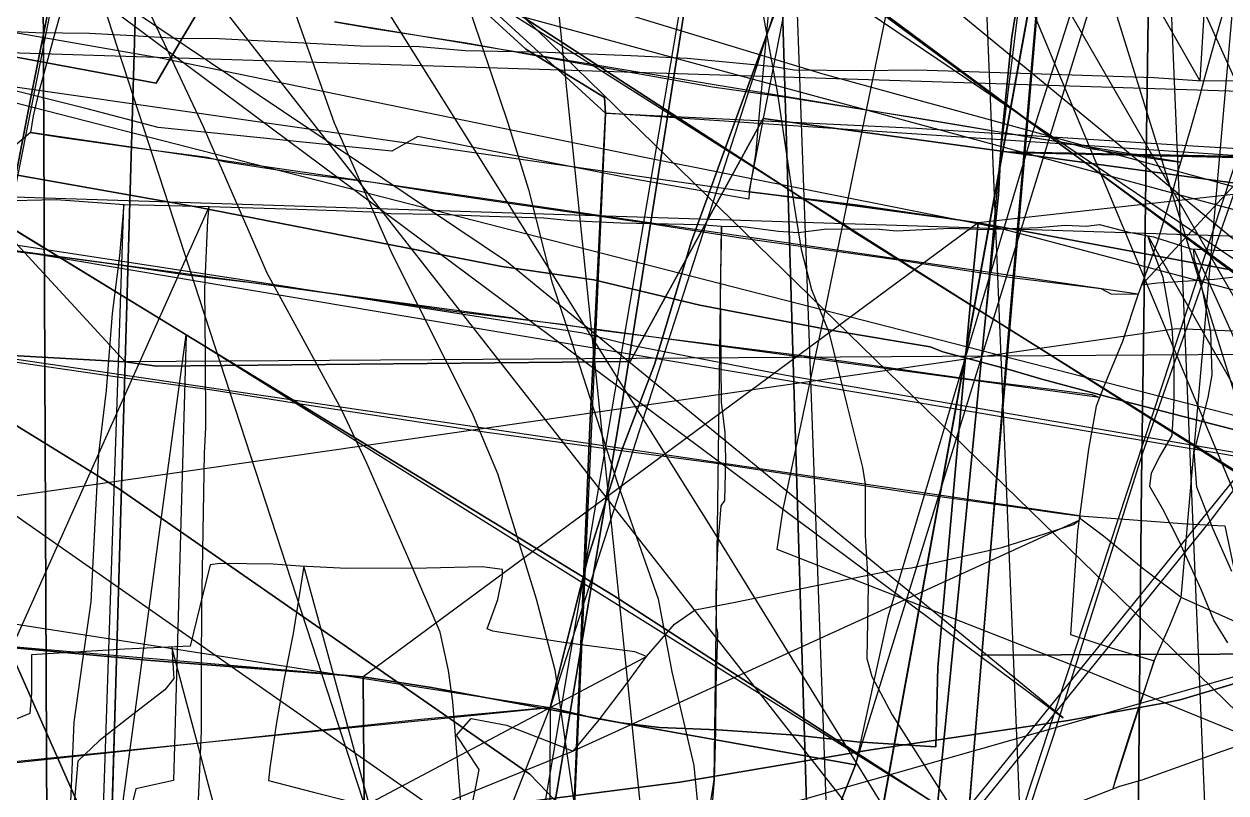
# Model space of a CAD drawing. Extents: x -6790 to 12600, y -1098 to 2171.
# Drawn here: x 160.3 to 227.5, y 447.1 to 490.1 of the extents above; entities that cross this region are included whole.
import ezdxf

# ---------------------------------------------------------------- set-up
doc = ezdxf.new("R2010")
doc.units = 0

msp = doc.modelspace()

# ---------------------------------------------------------------- linework, layer by layer
for points in [[(512.136, 280.615), (448.563, 287.803), (344.256, 372.979), (267.002, 377.504), (237.609, 399.76), (235.722, 401.947), (199.06, 461.44), (175.363, 499.307), (159.143, 525.878), (153.972, 622.113), (242.746, 662.943), (450.741, 620.082), (468.205, 616.512), (512.824, 619.789), (512.136, 280.615)], [(219.308, 590.641), (221.354, 552.629), (221.718, 545.873), (221.709, 545.589), (221.675, 544.459), (220.291, 529.974), (217.759, 500.367), (215.5, 474.4), (213.872, 454.825), (275.978, 455.084), (276.414, 465.821), (276.268, 489.437), (276.189, 502.203), (276.521, 508.619), (276.806, 516.998), (278.843, 568.754), (279.165, 570.632), (280.73, 599.566), (282.279, 628.197), (277.587, 627.176), (219.308, 590.641)], [(261.032, 624.005), (234.291, 541.788), (222.081, 500.904), (216.616, 483.784), (208.621, 456.952), (206.806, 448.696), (261.032, 624.005)], [(176.799, 621.354), (124.503, 587.195), (132.295, 497.385), (161.335, 500.87), (161.789, 393.97), (162.139, 309.203), (180.292, 307.508), (183.861, 307.442), (194.41, 309.318), (208.589, 311.94), (207.26, 348.47), (204.83, 421.273), (202.567, 495.926), (172.831, 504.27), (174.373, 546.426), (176.799, 621.354)], [(176.799, 621.354), (174.373, 546.426), (172.831, 504.27), (202.567, 495.926), (204.83, 421.273), (207.26, 348.47), (208.589, 311.94), (176.799, 621.354)], [(176.799, 621.354), (195.163, 616.672), (209.08, 613.341), (209.489, 607.653), (212.137, 557.979), (215.453, 500.954), (223.302, 499.559), (222.815, 464.58), (222.289, 409.28), (222.118, 385.626), (221.952, 331.559), (221.478, 313.005), (219.103, 312.825), (208.589, 311.94), (207.26, 348.47), (204.83, 421.273), (202.567, 495.926), (172.831, 504.27), (174.373, 546.426), (176.799, 621.354)], [(221.478, 313.005), (221.952, 331.559), (222.118, 385.626), (222.289, 409.28), (222.815, 464.58), (223.302, 499.559), (215.453, 500.954), (212.137, 557.979), (209.489, 607.653), (209.08, 613.341), (221.478, 313.005)], [(269.777, 609.196), (254.903, 565.071), (242.101, 523.156), (239.146, 513.479), (235.229, 501.412), (231.936, 491.971), (222.86, 466.135), (217.867, 450.278), (207.44, 418.887), (202.701, 405.282), (269.777, 609.196)], [(218.431, 451.321), (187.285, 476.866), (163.747, 492.683), (132.638, 510.224), (108.05, 526.791), (103.103, 530.539), (88.86, 542.607), (81.739, 548.08), (62.698, 565.471), (56.027, 572.367), (218.431, 451.321)], [(93.005, 519.775), (94.669, 518.336), (121.656, 502), (125.049, 499.946), (140.98, 490.142), (153.176, 482.636), (169.066, 472.94), (169.362, 472.76), (193.272, 458.174), (211.389, 446.437), (214.101, 473.89), (206.857, 478.432), (173.312, 500.229), (170.96, 501.243), (170.251, 501.685), (150.032, 514.29), (142.255, 519.138), (136.694, 522.606), (126.845, 528.882), (109.678, 539.822), (100.963, 545.1), (90.378, 551.512), (93.005, 519.775)], [(227.444, 550.796), (216.662, 491.87), (208.312, 446.238), (199.771, 398.674), (198.735, 392.889), (198.606, 392.913), (227.444, 550.796)], [(159.311, 549.968), (153.805, 550.386), (141.536, 480.899), (132.241, 428.257), (136.758, 429.073), (144.348, 427.381), (183.178, 420.48), (210.71, 415.366), (211.12, 421.724), (213.872, 454.825), (215.5, 474.4), (217.759, 500.367), (220.291, 529.974), (221.675, 544.459), (221.709, 545.589), (214.602, 545.997), (184.424, 548.058), (159.311, 549.968)], [(76.272, 549.22), (91.616, 547.184), (100.327, 546.25), (111.525, 543.35), (129.626, 538.73), (143.198, 535.595), (158.764, 531.597), (169.304, 528.894), (166.223, 513.872), (160.644, 485.842), (156.439, 464.098), (155.084, 457.302), (145.921, 458.619), (143.266, 446.497), (134.617, 448.744), (118.429, 452.566), (104.702, 456.228), (89.594, 459.53), (60.299, 485.335), (65.594, 508.717), (76.272, 549.22)], [(221.709, 545.589), (221.675, 544.459), (220.291, 529.974), (217.759, 500.367), (215.5, 474.4), (213.872, 454.825), (221.709, 545.589)], [(189.724, 451.905), (191.844, 460.317), (193.762, 466.362), (195.572, 471.085), (197.617, 477.945), (200.242, 485.184), (202.829, 492.27), (203.649, 495.275), (204.658, 498.791), (207.129, 506.655), (210.087, 514.423), (212.342, 520.609), (213.316, 524.398), (214.883, 529.494), (215.222, 531.189), (215.934, 533.056), (217.06, 536.202), (217.714, 538.252), (219.244, 542.294), (219.764, 544.738), (219.773, 545.238), (189.724, 451.905)], [(155.084, 457.302), (156.439, 464.098), (160.644, 485.842), (166.223, 513.872), (169.304, 528.894), (155.084, 457.302)], [(235.194, 472.135), (206.731, 495.605), (195.308, 505.586), (190.025, 509.988), (187.694, 511.49), (176.688, 516.903), (164.62, 522.626), (157.835, 525.579), (152.792, 527.755), (235.194, 472.135)], [(209.647, 525.675), (207.845, 523.018), (205.521, 519.271), (204.387, 518.118), (203.637, 509.538), (202.453, 496.496), (201.214, 482.851), (200.864, 480.764), (209.647, 525.675)], [(219.912, 523.118), (219.653, 505.651), (219.547, 504.926), (218.741, 503.368), (216.811, 497.657), (215.908, 494.991), (216.333, 494.309), (215.545, 489.439), (214.96, 483.498), (214.935, 483.007), (219.912, 523.118)], [(255.738, 482.211), (232.392, 482.586), (216.317, 482.935), (214.935, 483.007), (214.96, 483.498), (215.545, 489.439), (216.333, 494.309), (215.908, 494.991), (216.811, 497.657), (218.741, 503.368), (219.547, 504.926), (219.653, 505.651), (219.912, 523.118), (225.11, 522.376), (237.553, 520.887), (247.1, 519.712), (256.983, 518.618), (256.622, 509.479), (256.366, 501.424), (255.837, 487.756), (255.738, 482.211)], [(200.739, 513.116), (190.892, 513.116), (157.325, 512.882), (156.934, 511.358), (154.433, 496.039), (154.004, 492.952), (152.206, 482.901), (145.89, 449.45), (142.739, 430.267), (126.607, 362.822), (121.776, 342.178), (122.458, 342.178), (139.269, 341.306), (158.524, 340.509), (171.331, 339.911), (177.044, 366.538), (180.633, 387.376), (185.01, 416.906), (193.74, 468.837), (200.739, 513.116)], [(200.739, 513.116), (193.74, 468.837), (185.01, 416.906), (180.633, 387.376), (177.044, 366.538), (171.331, 339.911), (200.739, 513.116)], [(94.324, 508.501), (121.158, 490.724), (129.415, 485.106), (132.74, 483.37), (149.947, 473.772), (165.636, 464.116), (175.946, 456.951), (181.989, 452.752), (188.58, 448.172), (191.858, 444.775), (202.267, 432.899), (94.324, 508.501)], [(166.771, 499.374), (170.03, 499.473), (188.383, 502.135), (193.661, 502.588), (211.68, 503.743), (226.564, 504.588), (238.604, 505.413), (263.074, 506.946), (285.13, 508.329), (285.428, 504.798), (285.976, 472.023), (239.486, 479.67), (201.639, 484.865), (194.206, 471.266), (167.704, 471.001), (165.945, 471.247), (166.771, 499.374)], [(233.83, 471.855), (229.382, 475.263), (209.214, 490.041), (201.418, 495.842), (193.145, 502.005), (186.783, 506.851), (233.83, 471.855)], [(137.608, 504.289), (140.911, 502.727), (175.869, 495.138), (188.503, 492.395), (204.971, 487.369), (235.567, 478.973), (264.638, 470.996), (294.2, 462.473), (320.523, 455.123), (343.859, 448.37), (349.595, 446.786), (356.258, 444.844), (358.932, 444.221), (137.608, 504.289)], [(234.693, 447.909), (230.297, 449.626), (219.256, 454.134), (207.612, 458.704), (202.429, 460.731), (202.756, 463.003), (205.027, 473.736), (208.552, 490.849), (209.812, 496.791), (211.288, 503.526), (211.307, 503.827), (234.693, 447.909)], [(232.636, 466.794), (232.61, 466.618), (233.809, 455.984), (234.693, 447.909), (230.297, 449.626), (219.256, 454.134), (207.612, 458.704), (202.429, 460.731), (202.756, 463.003), (205.027, 473.736), (208.552, 490.849), (209.812, 496.791), (211.288, 503.526), (211.307, 503.827), (217.173, 502.8), (232.788, 500.021), (237.507, 498.984), (233.374, 471.88), (232.636, 466.794)], [(211.307, 503.827), (217.173, 502.8), (232.788, 500.021), (237.507, 498.984), (233.374, 471.88), (232.636, 466.794), (211.307, 503.827)], [(174.133, 502.292), (173.561, 500.233), (171.669, 493.689), (171.012, 492.493), (169.13, 489.327), (167.682, 486.838), (148.727, 490.358), (134.178, 492.895), (128.403, 493.992), (174.133, 502.292)], [(165.945, 471.247), (151.625, 472.054), (139.283, 472.417), (137.807, 491.687), (137.104, 502.592), (165.945, 471.247)], [(166.771, 499.374), (165.945, 471.247), (151.625, 472.054), (139.283, 472.417), (137.807, 491.687), (137.104, 502.592), (150.608, 501.099), (166.771, 499.374)], [(192.818, 485.163), (192.765, 486.032), (188.36, 488.744), (182.956, 493.703), (174.133, 502.292), (192.818, 485.163)], [(170.251, 501.685), (170.96, 501.243), (173.312, 500.229), (206.857, 478.432), (214.101, 473.89), (170.251, 501.685)], [(132.295, 497.385), (118.541, 495.436), (101.748, 492.743), (111.924, 472.988), (140.765, 416.179), (120.655, 368.635), (109.886, 342.573), (109.67, 341.557), (124.451, 327.351), (124.704, 327.116), (140.85, 312.116), (141.243, 311.587), (154.804, 309.887), (162.139, 309.203), (161.789, 393.97), (161.335, 500.87), (132.295, 497.385)], [(132.295, 497.385), (161.335, 500.87), (161.789, 393.97), (162.139, 309.203), (132.295, 497.385)], [(164.765, 443.087), (164.718, 443.312), (158.752, 456.764), (155.798, 463.298), (151.902, 472.087), (150.904, 474.241), (145.709, 479.547), (138.123, 486.911), (137.03, 488.163), (135.225, 488.638), (120.512, 494.149), (115.269, 496.208), (111.136, 497.475), (109.219, 497.475), (101.269, 498.22), (88.625, 499.359), (77.717, 499.889), (75.07, 499.828), (164.765, 443.087)], [(111.46, 498.15), (168.014, 488.238), (194.815, 482.741), (214.744, 478.767), (247.701, 470.042), (274.114, 462.214), (282.599, 458.658), (293.804, 455.192), (303.813, 452.802), (317.049, 448.828), (340.743, 441.896), (352.157, 438.52), (374.775, 432.245), (394.585, 425.851), (413.08, 421.519), (423.358, 418.889), (431.814, 417.007), (441.644, 414.497), (460.617, 409.478), (472.539, 405.922), (482.07, 403.054), (111.46, 498.15)], [(239.545, 493.636), (238.549, 488.95), (237.877, 485.772), (236.734, 480.442), (235.341, 474.841), (234.904, 472.912), (231.269, 475.091), (229.508, 476.158), (226.866, 475.853), (223.709, 475.644), (222.811, 475.539), (239.545, 493.636)], [(177.669, 490.277), (179.962, 489.879), (185.044, 489.088), (189.428, 488.304), (196.224, 487.104), (198.815, 486.634), (203.086, 486.032), (210.233, 484.899), (213.044, 484.437), (216.58, 483.809), (218.747, 483.473), (219.703, 483.215), (223.714, 482.581), (224.989, 482.409), (177.669, 490.277)], [(137.76, 427.47), (144.563, 435.274), (144.684, 436.101), (147.885, 458.605), (149.247, 468.183), (142.913, 469.049), (140.048, 469.339), (139.973, 469.822), (140.98, 490.142), (153.176, 482.636), (169.066, 472.94), (169.362, 472.76), (168.654, 447.805), (166.554, 447.338), (162.809, 432.135), (162.579, 431.548), (163.733, 431.05), (160.742, 420.127), (160.27, 420.278), (153.192, 422.542), (143.425, 425.671), (137.76, 427.47)], [(140.98, 490.142), (153.176, 482.636), (169.066, 472.94), (169.362, 472.76), (140.98, 490.142)], [(200.864, 480.764), (200.838, 480.343), (194.543, 481.449), (182.329, 483.85), (180.868, 483.026), (178.829, 483.234), (167.8, 484.357), (163.826, 485.398), (157.683, 486.941), (200.864, 480.764)], [(255.235, 461.387), (236.029, 464.78), (202.934, 470.487), (194.275, 472.16), (191.553, 472.849), (180.95, 474.502), (174.428, 475.531), (157.983, 478.06), (141.991, 480.728), (132.417, 482.786), (126.889, 483.884), (109.816, 485.907), (255.235, 461.387)], [(255.235, 461.387), (236.029, 464.78), (202.934, 470.487), (194.275, 472.16), (191.553, 472.849), (180.95, 474.502), (174.428, 475.531), (157.983, 478.06), (141.991, 480.728), (132.417, 482.786), (126.889, 483.884), (109.816, 485.907), (255.235, 461.387)], [(226.333, 412.573), (186.03, 415.42), (179.657, 415.868), (166.728, 416.676), (164.309, 416.754), (164.964, 437.277), (165.945, 471.247), (167.704, 471.001), (194.206, 471.266), (201.639, 484.865), (239.486, 479.67), (285.976, 472.023), (286.341, 454.237), (286.475, 452.543), (286.51, 452.1), (282.736, 423.224), (280.736, 408.297), (276.746, 408.698), (238.915, 411.685), (226.333, 412.573)], [(165.945, 471.247), (167.704, 471.001), (194.206, 471.266), (201.639, 484.865), (239.486, 479.67), (285.976, 472.023), (165.945, 471.247)], [(190.665, 436.776), (191.288, 451.842), (191.942, 467.598), (192.818, 485.163), (190.665, 436.776)], [(271.387, 435.433), (264.803, 435.568), (244.889, 435.85), (226.445, 436.232), (208.907, 436.454), (190.665, 436.776), (191.288, 451.842), (191.942, 467.598), (192.818, 485.163), (210.215, 484.318), (225.98, 483.311), (243.559, 482.284), (247.264, 481.7), (261.358, 480.794), (275.453, 479.586), (275.152, 475.795), (273.921, 463.179), (272.738, 449.896), (271.42, 437.07), (271.387, 435.433)], [(192.818, 485.163), (210.215, 484.318), (225.98, 483.311), (243.559, 482.284), (247.264, 481.7), (261.358, 480.794), (275.453, 479.586), (192.818, 485.163)], [(160.652, 484.08), (162.307, 483.816), (166.129, 483.281), (170.542, 482.696), (171.496, 482.453), (175.9, 481.774), (179.833, 481.295), (183.259, 480.744), (187.304, 480.148), (194.841, 479.055), (200.389, 478.191), (209.091, 476.962), (215.416, 475.991), (220.533, 475.352), (221.098, 475.052), (222.623, 475.027), (160.652, 484.08)], [(214.935, 483.007), (214.81, 480.585), (214.101, 473.89), (214.935, 483.007)], [(214.935, 483.007), (216.317, 482.935), (232.392, 482.586), (255.738, 482.211), (254.929, 452.513), (254.734, 448.175), (232.365, 462.44), (214.101, 473.89), (214.81, 480.585), (214.935, 483.007)], [(255.738, 482.211), (232.392, 482.586), (216.317, 482.935), (214.935, 483.007), (255.738, 482.211)], [(213.666, 479.026), (216.133, 478.567), (228.787, 476.21), (233.371, 475.206), (236.667, 481.579), (213.666, 479.026)], [(200.864, 480.764), (206.938, 480.006), (213.666, 479.026), (200.864, 480.764)], [(165.879, 480.053), (165.639, 477.185), (165.232, 473.942), (164.892, 469.647), (164.452, 466.087), (164.255, 462.23), (164.028, 457.809), (163.551, 454.415), (163.082, 451.083), (162.881, 446.163), (162.775, 443.588), (162.881, 439.49), (163.122, 434.632), (163.331, 432.872), (163.342, 427.271), (163.535, 422.031), (164.326, 421.575), (163.968, 419.88), (163.844, 416.601), (163.845, 412.427), (163.508, 409.13), (163.431, 407.533), (165.879, 480.053)], [(179.269, 453.617), (183.083, 453.018), (193.706, 451.032), (195.846, 450.776), (199.101, 450.648), (203.47, 450.34), (206.891, 449.982), (211.299, 449.7), (211.42, 454.146), (212.48, 466.087), (213.302, 475.214), (213.666, 479.026), (179.269, 453.617)], [(199.311, 478.84), (199.238, 475.296), (199.256, 473.212), (199.301, 468.978), (199.495, 467.285), (199.527, 465.785), (199.481, 463.483), (199.27, 463.185), (199.088, 460.839), (198.993, 458.287), (199.008, 456.412), (199.095, 456.092), (198.986, 453.073), (198.979, 450.58), (198.898, 447.847), (199.311, 478.84)], [(155.807, 478.003), (157.893, 477.651), (161.728, 477.193), (164.702, 476.794), (166.381, 476.562), (169.407, 476.112), (173.009, 475.684), (180.069, 474.704), (184.175, 474.102), (190.406, 473.355), (192.531, 473.017), (200.418, 472.021), (204.7, 471.488), (209.706, 470.772), (213.38, 470.249), (217.917, 469.692), (220.046, 469.409), (220.461, 469.252), (155.807, 478.003)], [(254.734, 448.175), (232.365, 462.44), (214.101, 473.89), (211.389, 446.437), (215.912, 443.507), (248.115, 423.34), (256.841, 417.731), (283.811, 400.395), (315.477, 380.388), (331.348, 370.75), (344.036, 363.045), (369.943, 348.002), (374.588, 366.034), (374.958, 375.543), (341.091, 397.098), (323.568, 408.667), (323.255, 408.902), (319.722, 411.548), (318.421, 412.523), (297.166, 424.181), (295.157, 425.282), (256.735, 446.355), (254.734, 448.175)], [(214.101, 473.89), (232.365, 462.44), (254.734, 448.175), (214.101, 473.89)], [(55.142, 446.991), (100.195, 454.577), (104.473, 455.781), (224.767, 473.114), (461.17, 463.407), (418.896, 266.348), (473.538, 223.763), (408.246, 162.089), (348.154, 91.288), (230.725, 129.782), (178.952, 201.706), (100.394, 217.952), (74.076, 298.715), (55.017, 301.46), (55.142, 446.991)], [(169.362, 472.76), (168.654, 447.805), (166.554, 447.338), (162.809, 432.135), (162.579, 431.548), (163.733, 431.05), (169.362, 472.76)], [(208.758, 424.102), (211.389, 446.437), (193.272, 458.174), (169.362, 472.76), (168.654, 447.805), (166.554, 447.338), (162.809, 432.135), (162.579, 431.548), (163.733, 431.05), (164.175, 430.858), (179.38, 427.348), (183.184, 427.195), (187.793, 426.799), (190.627, 426.492), (204.018, 423.709), (204.085, 424.058), (207.549, 423.785), (208.718, 423.77), (208.758, 424.102)], [(169.362, 472.76), (193.272, 458.174), (211.389, 446.437), (169.362, 472.76)], [(233.83, 471.855), (226.651, 462.351), (218.014, 451.663), (210.936, 442.907), (202.267, 432.899), (233.83, 471.855)], [(164.309, 416.754), (164.964, 437.277), (165.945, 471.247), (164.309, 416.754)], [(191.016, 449.453), (192.458, 451.205), (194.061, 453.301), (195.119, 454.755), (196.684, 456.562), (197.835, 457.354), (200.082, 457.798), (204.521, 458.711), (208.996, 459.598), (209.948, 459.705), (214.996, 460.843), (218.998, 462.145), (219.304, 462.36), (191.016, 449.453)], [(255.235, 461.387), (253.891, 461.025), (240.853, 457.087), (224.978, 452.324), (224.042, 452.131), (218.7, 451.167), (207.671, 449.529), (196.974, 447.711), (188.093, 446.582), (173.898, 444.792), (159.235, 442.383), (144.572, 440.593), (139.602, 440.772), (133.089, 440.992), (127.446, 424.981), (255.235, 461.387)], [(255.235, 461.387), (253.891, 461.025), (240.853, 457.087), (224.978, 452.324), (224.042, 452.131), (218.7, 451.167), (207.671, 449.529), (196.974, 447.711), (188.093, 446.582), (173.898, 444.792), (159.235, 442.383), (144.572, 440.593), (139.602, 440.772), (133.089, 440.992), (127.446, 424.981), (255.235, 461.387)], [(175.947, 459.8), (175.348, 456.032), (174.827, 453.418), (174.41, 451.055), (174.041, 448.52), (173.961, 447.814), (176.481, 447.161), (180.096, 446.25), (181.678, 442.64), (181.615, 441.776), (181.387, 439.949), (175.947, 459.8)], [(155.084, 457.302), (189.724, 451.905), (182.487, 451.22), (157.756, 448.581), (153.275, 448.224), (155.084, 457.302)], [(153.265, 455.834), (167.383, 454.525), (179.269, 453.617), (153.265, 455.834)], [(168.554, 455.282), (168.677, 453.518), (168.169, 452.883), (166.206, 451.369), (164.504, 450.037), (163.309, 448.898), (163.036, 445.853), (163.099, 443.649), (163.352, 442.233), (164.505, 441.289), (167.106, 439.475), (167.644, 439.217), (171.666, 439.098), (172.892, 439.027), (168.554, 455.282)], [(213.872, 454.825), (211.12, 421.724), (210.71, 415.366), (213.872, 454.825)], [(223.51, 454.501), (222.162, 450.416), (221.369, 447.937), (221.207, 447.333), (223.51, 454.501)], [(179.269, 453.617), (179.423, 433.646), (179.562, 423.866), (179.269, 453.617)], [(57.953, 441.634), (62.285, 417.176), (67.52, 418.088), (89.134, 422.693), (109.249, 426.017), (130.037, 430.035), (152.303, 435.683), (157.473, 436.509), (186.177, 442.883), (189.724, 451.905), (182.487, 451.22), (157.756, 448.581), (153.275, 448.224), (144.731, 447.544), (143.266, 446.497), (128.74, 441.436), (104.631, 432.369), (103.145, 431.83), (86.65, 435.147), (59.558, 441.271), (57.953, 441.634)], [(189.724, 451.905), (182.487, 451.22), (157.756, 448.581), (153.275, 448.224), (189.724, 451.905)], [(189.521, 404.801), (192.334, 412.214), (197.106, 424.232), (202.346, 437.516), (206.806, 448.696), (192.12, 451.325), (189.724, 451.905), (189.521, 404.801)], [(198.898, 447.847), (198.583, 444.09), (198.256, 442.534), (197.661, 439.987), (197.357, 438.116), (197.264, 436.427), (197.023, 435.704), (198.898, 447.847)]]:
    msp.add_lwpolyline(points, close=True)
for points in [[(169.892, 615.48), (228.061, 486.962), (228.061, 486.962), (228.261, 492.366)], [(273.011, 566.769), (271.238, 558.736), (267.267, 540.288), (259.546, 503.557), (258.891, 500.822), (256.872, 459.622), (253.767, 402.415), (252.205, 369.351), (251.312, 350.613), (249.68, 316.396), (249.426, 315.129), (221.478, 313.005), (221.952, 331.559), (222.118, 385.626), (222.289, 409.28), (222.815, 464.58), (223.302, 499.559), (215.453, 500.954), (212.137, 557.979), (209.489, 607.653)], [(226.308, 490.989), (226.071, 486.98), (159.708, 603.318)], [(173.585, 496.09), (177.639, 484.622), (180.879, 477.26), (185.339, 468.41), (186.775, 464.986), (188.95, 457.976), (189.982, 454.001), (191.42, 444.005), (192.23, 436.496), (192.82, 422.088), (192.741, 410.487), (193.331, 403.081), (194.956, 396.356), (196.946, 392.488), (201.554, 388.546), (204.982, 387.146), (213.915, 384.665), (225.268, 383.228), (231.185, 383.408), (242.133, 384.697), (249.32, 385.471), (254.064, 385.903), (188.816, 595.308)], [(204.808, 577.244), (201.826, 557.835), (202.182, 551.87), (201.87, 549.845), (199.407, 543.275), (189.207, 513.834), (186.783, 506.851), (193.145, 502.005), (201.418, 495.842), (209.214, 490.041), (229.382, 475.263), (233.83, 471.855), (234.645, 471.231), (235.194, 472.135), (248.595, 494.222), (259.005, 511.378), (267.415, 525.08), (268.657, 530.626), (271.096, 545.763), (273.44, 559.123), (278.18, 587.522)], [(148.727, 490.358), (167.682, 486.838), (169.13, 489.327), (171.012, 492.493), (171.669, 493.689), (173.561, 500.233), (174.133, 502.292), (173.851, 508.261), (174.005, 513.113), (176.78, 527.076), (179.827, 542.782), (181.087, 548.433), (182.81, 558.605), (189.406, 558.309), (189.874, 575.519)], [(208.967, 342.239), (200.711, 569.095)], [(192.079, 326.144), (198.606, 392.913), (198.606, 392.913), (198.735, 392.889), (199.771, 398.674), (208.312, 446.238), (216.662, 491.87), (227.444, 550.796), (229.424, 565.656), (244.363, 562.604), (257.683, 559.99), (271.535, 561.517), (272.506, 561.794), (280.23, 555.874), (266.622, 485.069), (259.866, 448.662), (254.401, 421.172), (257.881, 385.103), (252.679, 340.689)], [(157.928, 399.411), (172.478, 397.108), (196.683, 393.276), (198.606, 392.913), (198.735, 392.889), (199.771, 398.674), (208.312, 446.238), (216.662, 491.87), (227.444, 550.796), (223.328, 550.534), (197.14, 548.458), (174.16, 546.872), (167.344, 516.897), (130.793, 521.584)], [(296.668, 522.915), (282.698, 523.925), (249.69, 526.726), (241.332, 527.325), (241.014, 527.348), (196.584, 526.998), (176.78, 527.076), (174.005, 513.113), (173.851, 508.261), (174.133, 502.292), (182.956, 493.703), (188.36, 488.744), (192.765, 486.032), (192.818, 485.163), (210.215, 484.318), (225.98, 483.311), (243.559, 482.284), (247.264, 481.7), (261.358, 480.794), (275.453, 479.586), (292.588, 478.358), (294.823, 481.338)], [(157.645, 524.919), (161.896, 522.436), (172.764, 515.965), (177.833, 512.97), (182.025, 510.312), (186.408, 507.136), (186.783, 506.851), (193.145, 502.005), (201.418, 495.842), (209.214, 490.041), (229.382, 475.263), (233.83, 471.855), (226.651, 462.351), (218.014, 451.663), (210.936, 442.907), (202.267, 432.899), (191.858, 444.775), (188.58, 448.172), (181.989, 452.752), (175.946, 456.951), (165.636, 464.116), (149.947, 473.772)], [(352.422, 259.902), (152.905, 514.687)], [(210.935, 349.596), (157.252, 514.134), (157.252, 514.134), (156.003, 504.198), (155.097, 495.377), (152.919, 486.34), (150.873, 480.304), (145.388, 471.481), (141.182, 464.878), (140.602, 463.515), (139.011, 455.514), (139.408, 451.721), (144.589, 438.01), (152.437, 419.915), (157.24, 409.966), (159.73, 400.305), (160.103, 396.421), (159.626, 382.88), (160.449, 371.025), (160.886, 364.517)], [(166.223, 513.872), (160.644, 485.842), (156.439, 464.098)], [(299.832, 512.944), (287.674, 511.971), (283.468, 511.196), (277.895, 509.421), (271.191, 507.134), (256.22, 507.45), (254.077, 507.761), (243.599, 508.848), (234.623, 509.731), (233.206, 509.944), (225.878, 510.038), (221.521, 509.153), (218.283, 509.696), (200.739, 513.116), (193.74, 468.837), (185.01, 416.906), (180.633, 387.376), (177.044, 366.538)], [(154.038, 512.97), (171.128, 510.04), (194.322, 506.134), (217.254, 502.262), (241.355, 498.374), (258.516, 495.531), (258.08, 491.189), (256.667, 475.458), (255.594, 462.817), (255.235, 461.387), (236.029, 464.78), (202.934, 470.487), (194.275, 472.16), (191.553, 472.849), (180.95, 474.502), (174.428, 475.531), (157.983, 478.06)], [(154.038, 512.97), (171.128, 510.04), (194.322, 506.134), (217.254, 502.262), (241.355, 498.374), (258.516, 495.531), (258.08, 491.189), (256.667, 475.458), (255.594, 462.817), (255.235, 461.387), (236.029, 464.78), (202.934, 470.487), (194.275, 472.16), (191.553, 472.849), (180.95, 474.502), (174.428, 475.531), (157.983, 478.06)], [(235.641, 225.443), (223.7, 509.595), (223.7, 509.595), (223.495, 508.691), (229.333, 508.851), (233.511, 508.749), (238.475, 508.269), (243.089, 507.57), (247.718, 507.25), (253.934, 506.231), (256.336, 505.459), (264.109, 505.649), (267.53, 505.299), (270.573, 505.401), (274.066, 506.173), (281.752, 508.705), (286.119, 509.724), (291.549, 510.394), (298.959, 511.064)], [(148.727, 490.358), (167.682, 486.838), (169.13, 489.327), (171.012, 492.493), (171.669, 493.689), (173.561, 500.233), (174.133, 502.292), (182.956, 493.703), (188.36, 488.744), (192.765, 486.032), (192.818, 485.163), (191.942, 467.598), (191.288, 451.842), (190.665, 436.776), (191.315, 425.106), (192.015, 414.183), (187.072, 414.052), (169.046, 413.523), (152.845, 413.153)], [(227.47, 491.141), (226.964, 489.414), (226.297, 487.002), (226.004, 485.869), (225.521, 484.232), (224.838, 481.894), (224.583, 480.901), (223.707, 477.984), (222.623, 475.027), (221.742, 472.372), (220.696, 469.871), (220.279, 468.768), (219.847, 466.358), (219.349, 462.72), (219.229, 461.773), (218.832, 455.985), (221.105, 455.237), (223.51, 454.501), (224.396, 456.494), (225.035, 458.046), (228.849, 501.77)], [(216.333, 494.309), (215.545, 489.439), (214.96, 483.498), (214.935, 483.007), (214.81, 480.585), (214.101, 473.89), (206.857, 478.432), (173.312, 500.229)], [(202.453, 496.496), (201.214, 482.851), (200.864, 480.764), (200.838, 480.343), (194.543, 481.449), (182.329, 483.85), (180.868, 483.026), (178.829, 483.234), (167.8, 484.357), (163.826, 485.398), (157.683, 486.941)], [(202.453, 496.496), (201.214, 482.851), (200.864, 480.764), (206.938, 480.006), (213.666, 479.026), (216.133, 478.567), (228.787, 476.21), (233.371, 475.206), (236.667, 481.579), (237.648, 483.912), (241.735, 491.95)], [(155.084, 457.302), (189.724, 451.905), (191.844, 460.317), (193.762, 466.362), (195.572, 471.085), (197.617, 477.945), (200.242, 485.184), (202.829, 492.27)], [(184.726, 446.594), (184.273, 452.213), (184.034, 453.96), (183.569, 456.115), (181.821, 460.207), (179.463, 465.574), (178.057, 468.57), (173.894, 476.198), (170.326, 484.389), (166.4, 492.791)], [(202.829, 492.27), (200.242, 485.184), (197.617, 477.945), (195.572, 471.085), (193.762, 466.362), (191.844, 460.317), (189.724, 451.905), (192.12, 451.325), (206.806, 448.696), (202.346, 437.516), (197.106, 424.232), (192.334, 412.214), (189.521, 404.801), (199.169, 395.906), (202.446, 394.14), (205.001, 392.696), (206.689, 397.294), (208.036, 400.961), (217.17, 426.484), (223.092, 442.652), (223.902, 445.576), (231.812, 445.805)], [(464.521, 478.951), (54.984, 491.848)], [(162.641, 491.917), (162.077, 489.84), (161.118, 486.349), (160.798, 485.004), (160.652, 484.08), (157.884, 481.721)], [(184.912, 491.868), (187.362, 484.629), (188.516, 480.883), (189.826, 475.719), (191.372, 471.036), (193.494, 464.451), (195.761, 457.98), (196.526, 453.894), (197.761, 448.655), (198.195, 444.161)], [(262.315, 418.337), (186.816, 491.947)], [(201.606, 490.856), (202.417, 486.35), (203.362, 480.088), (203.767, 477.527), (204.342, 475.295), (205.319, 472.902), (206.315, 468.836), (207.191, 465.325), (207.343, 464.398), (207.343, 461.529), (207.512, 458.732), (207.445, 454.648), (207.715, 453.637), (208.863, 451.489), (213.044, 444.917), (216.632, 439.374), (219.856, 434.309), (220.429, 433.229), (223.759, 429.381), (227.115, 425.664), (230.448, 422.149)], [(230.297, 449.626), (219.256, 454.134), (207.612, 458.704), (202.429, 460.731), (202.756, 463.003), (205.027, 473.736), (208.552, 490.849)], [(158.532, 489.794), (160.937, 489.681), (163.963, 489.642), (166.358, 489.516), (168.837, 489.356), (171.202, 489.344), (172.627, 489.268), (175.216, 489.131), (177.024, 489.034), (179.121, 488.923), (182.413, 488.896), (184.962, 488.673), (189.557, 488.573), (194.231, 488.387), (197.391, 488.238), (200.732, 487.918), (202.267, 487.77), (203.384, 487.578), (207.053, 487.549), (210.24, 487.586), (216.063, 487.401), (223.507, 487.165), (225.913, 486.981), (228.061, 486.962)], [(153.265, 455.834), (167.383, 454.525), (179.269, 453.617), (183.083, 453.018), (193.706, 451.032), (195.846, 450.776), (199.101, 450.648), (203.47, 450.34), (206.891, 449.982), (211.299, 449.7), (211.42, 454.146), (212.48, 466.087), (213.302, 475.214), (213.666, 479.026), (206.938, 480.006), (200.864, 480.764), (200.864, 480.764), (200.838, 480.343), (194.543, 481.449), (182.329, 483.85), (180.868, 483.026), (178.829, 483.234), (167.8, 484.357), (163.826, 485.398), (157.683, 486.941)], [(462.948, 470.715), (95.241, 482.526)], [(227.954, 467.455), (221.822, 469.034), (217.229, 470.278), (215.461, 470.794), (211.685, 471.802), (210.993, 472.086), (205.738, 472.967), (198.093, 474.424), (192.178, 475.83), (187.018, 476.585), (179.289, 478.095), (170.007, 479.909), (157.275, 482.164)], [(157.275, 482.164), (170.007, 479.909), (179.289, 478.095), (187.018, 476.585), (192.178, 475.83), (198.093, 474.424), (205.738, 472.967), (210.993, 472.086), (211.685, 471.802), (215.461, 470.794), (217.229, 470.278), (221.822, 469.034), (227.954, 467.455)], [(158.809, 480.249), (162.082, 480.32), (164.906, 480.122), (165.879, 480.053), (168.418, 479.995), (170.65, 479.944), (175.58, 479.78), (177.765, 479.707), (178.75, 479.675), (179.714, 479.642), (180.818, 479.536), (183.301, 479.501), (186.322, 479.398), (189.365, 479.295), (190.867, 479.146), (193.686, 479.031), (198.089, 478.932), (199.311, 478.84), (200.5, 478.825), (202.507, 478.564), (203.597, 478.482), (205.21, 478.686), (208.132, 478.666), (209.105, 478.584), (210.942, 478.671), (212.128, 478.727), (214.135, 478.651), (217.016, 478.758), (218.545, 478.901), (219.704, 478.829), (220.449, 478.921), (222.096, 478.502), (223.474, 478.232), (225.589, 477.562), (227.315, 477.474), (231.838, 477.5)], [(170.039, 446.276), (170.213, 450.565), (170.223, 454.154), (170.232, 457.514), (170.329, 462.809), (170.39, 466.139), (170.465, 467.577), (170.436, 471.627), (170.409, 475.322), (170.581, 479.18), (170.65, 479.944), (140.006, 411.46)], [(228.787, 476.21), (216.133, 478.567), (213.666, 479.026), (213.302, 475.214), (212.48, 466.087), (211.42, 454.146), (211.299, 449.7), (206.891, 449.982), (203.47, 450.34), (199.101, 450.648), (195.846, 450.776), (193.706, 451.032), (183.083, 453.018), (179.269, 453.617), (179.423, 433.646)], [(227.63, 455.525), (226.851, 456.787), (226.141, 458.504), (224.929, 461.165), (224.008, 463.002), (223.277, 464.26), (223.371, 465.028), (223.818, 465.913), (224.522, 467.117), (224.642, 469.089), (224.635, 471.275), (224.528, 473.143), (224.024, 475.972), (223.337, 477.808), (223.155, 478.294), (308.296, 329.474)], [(159.235, 442.383), (173.898, 444.792), (188.093, 446.582), (196.974, 447.711), (207.671, 449.529), (218.7, 451.167), (224.042, 452.131), (224.978, 452.324), (240.853, 457.087), (253.891, 461.025), (255.235, 461.387), (236.029, 464.78), (202.934, 470.487), (194.275, 472.16), (191.553, 472.849), (180.95, 474.502), (174.428, 475.531), (157.983, 478.06)], [(159.235, 442.383), (173.898, 444.792), (188.093, 446.582), (196.974, 447.711), (207.671, 449.529), (218.7, 451.167), (224.042, 452.131), (224.978, 452.324), (240.853, 457.087), (253.891, 461.025), (255.235, 461.387), (236.029, 464.78), (202.934, 470.487), (194.275, 472.16), (191.553, 472.849), (180.95, 474.502), (174.428, 475.531), (157.983, 478.06)], [(227.857, 459.511), (226.821, 461.877), (225.909, 464.223), (225.762, 466.204), (225.997, 467.14), (226.527, 469.256), (226.753, 470.52), (226.687, 472.915), (226.085, 475.935), (225.747, 477.028), (225.733, 477.555), (265.083, 390.436)], [(151.625, 472.054), (165.945, 471.247), (164.964, 437.277), (164.309, 416.754), (164.257, 415.133), (162.783, 415.152), (145.597, 415.424)], [(228.403, 456.548), (225.035, 458.046), (222.897, 459.662), (220.679, 461.486), (219.417, 462.432), (219.338, 462.633), (151.109, 472.662)], [(157.436, 471.6), (160.533, 471.139), (165.659, 470.377), (170.822, 469.671), (176.354, 468.805), (181.868, 467.953), (186.174, 467.303), (192.859, 466.399), (198.874, 465.585), (209.998, 463.914), (213.443, 463.448), (215.988, 463.09), (218.319, 462.762), (219.338, 462.633), (221.62, 462.449), (225.08, 462.192), (227.059, 462.079), (227.476, 462.07), (227.959, 459.777)], [(210.759, 367.921), (220.862, 371.573), (232.012, 375.425), (241.517, 378.691), (254.007, 383.297), (263.111, 386.328), (267.664, 401.021), (272.662, 416.739), (274.164, 422.1), (249.777, 425.183), (255.235, 461.387), (253.891, 461.025), (240.853, 457.087), (224.978, 452.324), (224.042, 452.131), (218.7, 451.167), (207.671, 449.529), (196.974, 447.711), (188.093, 446.582), (173.898, 444.792), (159.235, 442.383)], [(210.759, 367.921), (220.862, 371.573), (232.012, 375.425), (241.517, 378.691), (254.007, 383.297), (263.111, 386.328), (267.664, 401.021), (272.662, 416.739), (274.164, 422.1), (249.777, 425.183), (255.235, 461.387), (253.891, 461.025), (240.853, 457.087), (224.978, 452.324), (224.042, 452.131), (218.7, 451.167), (207.671, 449.529), (196.974, 447.711), (188.093, 446.582), (173.898, 444.792), (159.235, 442.383)], [(157.497, 434.826), (195.119, 454.755), (195.119, 454.755), (194.458, 455.013), (190.595, 455.524), (188.457, 455.851), (186.516, 456.172), (186.208, 456.307), (186.793, 457.948), (187.057, 459.221), (187.054, 459.617), (185.922, 459.766), (182.802, 459.69), (178.352, 459.68), (175.741, 459.81), (174.232, 459.912), (171.242, 459.948), (170.711, 459.878), (170.136, 457.558), (169.586, 455.333), (165.94, 455.153), (160.718, 454.848), (160.71, 452.701), (160.621, 451.553), (159.482, 451.09)], [(158.752, 456.764), (164.718, 443.312), (164.765, 443.087), (171.761, 441.131), (172.07, 440.514), (181.514, 434.706), (189.297, 429.609), (195.636, 425.556), (204.101, 420.143), (207.989, 417.623), (213.767, 417.284), (229.559, 415.851)], [(159.402, 403.95), (163.185, 419.296), (166.198, 431.352), (166.502, 433.148), (166.655, 434.056), (164.765, 443.087), (164.718, 443.312), (158.752, 456.764)], [(151.166, 369.925), (161.156, 370.244), (164.08, 370.36), (165.398, 370.804), (165.383, 372.555), (165.263, 373.923), (165.158, 374.999), (165.158, 374.999), (164.938, 377.265), (165.049, 392.404), (165.199, 411.518), (165.01, 424.236), (168.135, 424.569), (175.297, 424.697), (179.562, 423.866), (179.423, 433.646), (179.269, 453.617), (167.383, 454.525), (153.265, 455.834)], [(272.17, 359.763), (272.56, 379.096), (273.672, 408.306), (275.583, 445.364), (275.978, 455.084), (275.978, 455.084), (213.872, 454.825), (211.12, 421.724), (210.71, 415.366), (210.295, 408.933), (208.466, 380.284), (203.636, 298.258)], [(152.134, 385.88), (163.649, 403.331), (166.676, 408.008), (173.769, 418.971), (181.871, 431.228), (181.634, 431.999), (184.537, 438.712), (186.177, 442.883), (189.724, 451.905), (192.12, 451.325), (206.806, 448.696), (202.346, 437.516), (197.106, 424.232), (192.334, 412.214), (189.521, 404.801), (186.708, 397.387), (180.217, 380.663), (177.916, 374.105), (170.154, 373.562), (163.139, 373.007), (155.245, 372.377)], [(185.366, 446.451), (185.613, 447.64), (185.745, 448.419), (184.48, 450.346), (185.309, 451.288), (187.285, 450.914), (189.751, 449.963), (191.016, 449.453), (155.144, 434.926)], [(487.861, 422.973), (160.317, 420.847), (160.317, 420.847), (164.947, 423.008), (169.867, 425.507), (172.717, 426.886), (175.057, 427.861), (179.269, 429.72), (184.741, 432.055), (190.21, 434.459), (193.736, 435.855), (200.481, 438.774), (202.859, 439.942), (208.082, 442.146), (213.667, 444.292), (219.301, 446.593), (221.6, 447.485), (222.85, 447.853), (227.313, 449.447), (231.97, 451.052)]]:
    msp.add_lwpolyline(points)

doc.saveas('drawing.dxf')
